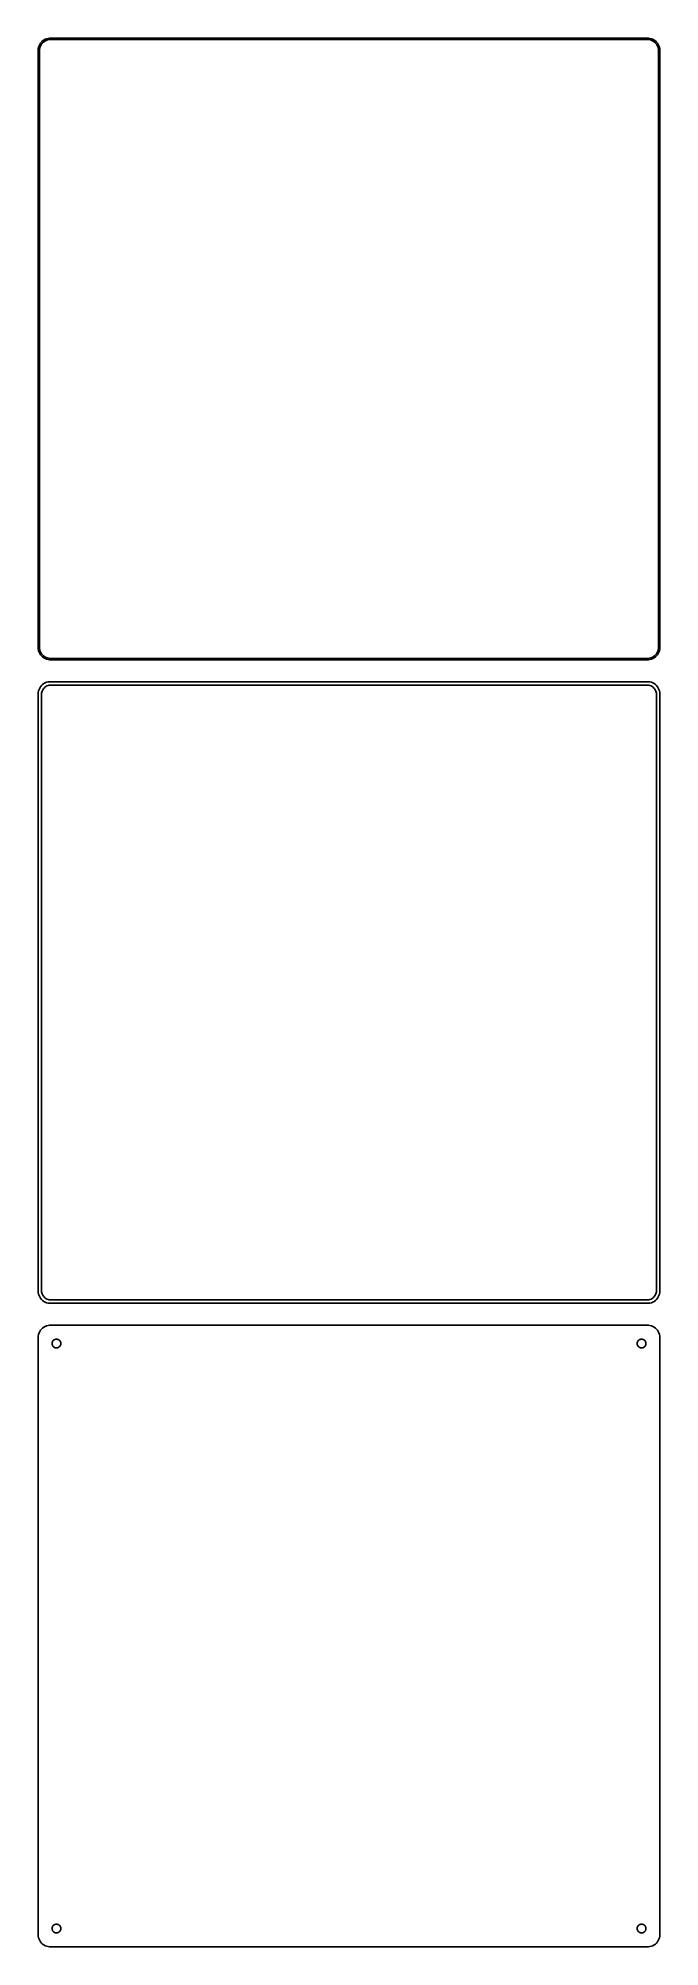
# Model space of a CAD drawing. Header units: metres. Extents: x -128 to 128, y 401 to 1183.
import ezdxf

# ---------------------------------------------------------------- set-up
doc = ezdxf.new("R2010")
doc.units = ezdxf.units.M

msp = doc.modelspace()

# ---------------------------------------------------------------- linework, layer by layer
for p, q in [((-125.687, 1182.35), (-126.145, 1181.92)), ((-125.179, 1182.72), (-125.687, 1182.35)), ((-124.629, 1183.02), (-125.179, 1182.72)), ((-124.795, 1182.26), (-124.272, 1182.55)), ((-124.045, 1183.26), (-124.629, 1183.02)), ((-124.272, 1182.55), (-123.718, 1182.77)), ((-123.437, 1183.41), (-124.045, 1183.26)), ((-123.718, 1182.77), (-123.14, 1182.92)), ((-122.814, 1183.49), (-123.437, 1183.41)), ((-123.14, 1182.92), (-122.548, 1182.99)), ((122.814, 1183.49), (-122.814, 1183.49)), ((-122.548, 1182.99), (122.548, 1182.99)), ((122.548, 1182.99), (123.14, 1182.92)), ((123.437, 1183.41), (122.814, 1183.49)), ((123.14, 1182.92), (123.718, 1182.77)), ((124.045, 1183.26), (123.437, 1183.41)), ((123.718, 1182.77), (124.272, 1182.55)), ((124.629, 1183.02), (124.045, 1183.26)), ((124.272, 1182.55), (124.795, 1182.26)), ((125.179, 1182.72), (124.629, 1183.02)), ((125.687, 1182.35), (125.179, 1182.72)), ((126.145, 1181.92), (125.687, 1182.35)), ((-127.461, 1179.13), (-127.5, 1178.5)), ((-127.5, 1178.5), (-127.5, 933.5)), ((-127.343, 1179.74), (-127.461, 1179.13)), ((-127.149, 1180.34), (-127.343, 1179.74)), ((-126.882, 1180.91), (-127.149, 1180.34)), ((-127, 1178.25), (-126.963, 1178.85)), ((-127, 933.75), (-127, 1178.25)), ((-126.963, 1178.85), (-126.851, 1179.43)), ((-126.545, 1181.44), (-126.882, 1180.91)), ((-126.851, 1179.43), (-126.666, 1180)), ((-126.666, 1180), (-126.412, 1180.54)), ((-126.145, 1181.92), (-126.545, 1181.44)), ((-126.412, 1180.54), (-126.093, 1181.04)), ((-126.093, 1181.04), (-125.713, 1181.5)), ((-125.713, 1181.5), (-125.278, 1181.91)), ((-125.278, 1181.91), (-124.795, 1182.26)), ((124.795, 1182.26), (125.278, 1181.91)), ((125.278, 1181.91), (125.713, 1181.5)), ((125.713, 1181.5), (126.093, 1181.04)), ((126.093, 1181.04), (126.412, 1180.54)), ((126.545, 1181.44), (126.145, 1181.92)), ((126.412, 1180.54), (126.666, 1180)), ((126.882, 1180.91), (126.545, 1181.44)), ((126.666, 1180), (126.851, 1179.43)), ((126.851, 1179.43), (126.963, 1178.85)), ((127.149, 1180.34), (126.882, 1180.91)), ((126.963, 1178.85), (127, 1178.25)), ((127, 1178.25), (127, 933.75)), ((127.343, 1179.74), (127.149, 1180.34)), ((127.461, 1179.13), (127.343, 1179.74)), ((127.5, 1178.5), (127.461, 1179.13)), ((127.5, 933.5), (127.5, 1178.5)), ((-127.5, 933.5), (-127.461, 932.873)), ((-127.461, 932.873), (-127.343, 932.257)), ((-127.343, 932.257), (-127.149, 931.659)), ((-126.963, 933.155), (-127, 933.75)), ((-126.851, 932.569), (-126.963, 933.155)), ((-126.666, 932.001), (-126.851, 932.569)), ((-126.412, 931.462), (-126.666, 932.001)), ((126.666, 932.001), (126.412, 931.462)), ((126.851, 932.569), (126.666, 932.001)), ((126.963, 933.155), (126.851, 932.569)), ((127, 933.75), (126.963, 933.155)), ((127.149, 931.659), (127.343, 932.257)), ((127.343, 932.257), (127.461, 932.873)), ((127.461, 932.873), (127.5, 933.5)), ((-127.149, 931.659), (-126.882, 931.091)), ((-126.882, 931.091), (-126.545, 930.561)), ((-126.545, 930.561), (-126.145, 930.077)), ((-126.093, 930.958), (-126.412, 931.462)), ((-126.145, 930.077), (-125.687, 929.647)), ((-125.713, 930.498), (-126.093, 930.958)), ((-125.278, 930.09), (-125.713, 930.498)), ((-125.687, 929.647), (-125.179, 929.278)), ((-124.795, 929.739), (-125.278, 930.09)), ((-125.179, 929.278), (-124.629, 928.976)), ((-124.272, 929.452), (-124.795, 929.739)), ((-124.629, 928.976), (-124.045, 928.745)), ((-123.718, 929.232), (-124.272, 929.452)), ((-124.045, 928.745), (-123.437, 928.589)), ((-123.14, 929.084), (-123.718, 929.232)), ((-123.437, 928.589), (-122.814, 928.51)), ((-122.548, 929.009), (-123.14, 929.084)), ((-122.814, 928.51), (122.814, 928.51)), ((122.548, 929.009), (-122.548, 929.009)), ((123.14, 929.084), (122.548, 929.009)), ((122.814, 928.51), (123.437, 928.589)), ((123.718, 929.232), (123.14, 929.084)), ((123.437, 928.589), (124.045, 928.745)), ((124.272, 929.452), (123.718, 929.232)), ((124.045, 928.745), (124.629, 928.976)), ((124.795, 929.739), (124.272, 929.452)), ((124.629, 928.976), (125.179, 929.278)), ((125.278, 930.09), (124.795, 929.739)), ((125.179, 929.278), (125.687, 929.647)), ((125.713, 930.498), (125.278, 930.09)), ((125.687, 929.647), (126.145, 930.077)), ((126.093, 930.958), (125.713, 930.498)), ((126.412, 931.462), (126.093, 930.958)), ((126.145, 930.077), (126.545, 930.561)), ((126.545, 930.561), (126.882, 931.091)), ((126.882, 931.091), (127.149, 931.659)), ((-127.149, 916.341), (-127.343, 915.743)), ((-126.882, 916.909), (-127.149, 916.341)), ((-126.545, 917.439), (-126.882, 916.909)), ((-126.145, 917.923), (-126.545, 917.439)), ((-125.687, 918.353), (-126.145, 917.923)), ((-125.848, 915.674), (-125.641, 916.114)), ((-125.179, 918.722), (-125.687, 918.353)), ((-125.641, 916.114), (-125.38, 916.524)), ((-125.38, 916.524), (-125.071, 916.899)), ((-124.629, 919.024), (-125.179, 918.722)), ((-125.071, 916.899), (-124.716, 917.231)), ((-124.716, 917.231), (-124.323, 917.517)), ((-124.045, 919.255), (-124.629, 919.024)), ((-124.323, 917.517), (-123.898, 917.751)), ((-123.437, 919.411), (-124.045, 919.255)), ((-123.898, 917.751), (-123.446, 917.93)), ((-123.446, 917.93), (-122.975, 918.051)), ((-122.814, 919.49), (-123.437, 919.411)), ((-122.975, 918.051), (-122.493, 918.112)), ((122.814, 919.49), (-122.814, 919.49)), ((-122.493, 918.112), (122.493, 918.112)), ((122.493, 918.112), (122.975, 918.051)), ((123.437, 919.411), (122.814, 919.49)), ((122.975, 918.051), (123.446, 917.93)), ((124.045, 919.255), (123.437, 919.411)), ((123.446, 917.93), (123.898, 917.751)), ((123.898, 917.751), (124.323, 917.517)), ((124.629, 919.024), (124.045, 919.255)), ((124.323, 917.517), (124.716, 917.231)), ((125.179, 918.722), (124.629, 919.024)), ((124.716, 917.231), (125.071, 916.899)), ((125.071, 916.899), (125.38, 916.524)), ((125.687, 918.353), (125.179, 918.722)), ((125.38, 916.524), (125.641, 916.114)), ((125.641, 916.114), (125.848, 915.674)), ((126.145, 917.923), (125.687, 918.353)), ((126.545, 917.439), (126.145, 917.923)), ((126.882, 916.909), (126.545, 917.439)), ((127.149, 916.341), (126.882, 916.909)), ((127.343, 915.743), (127.149, 916.341)), ((-127.461, 915.127), (-127.5, 914.5)), ((-127.5, 914.5), (-127.5, 669.5)), ((-127.343, 915.743), (-127.461, 915.127)), ((-126.119, 914.25), (-126.089, 914.735)), ((-126.119, 669.75), (-126.119, 914.25)), ((-126.089, 914.735), (-125.998, 915.212)), ((-125.998, 915.212), (-125.848, 915.674)), ((125.848, 915.674), (125.998, 915.212)), ((125.998, 915.212), (126.089, 914.735)), ((126.089, 914.735), (126.119, 914.25)), ((126.119, 914.25), (126.119, 669.75)), ((127.461, 915.127), (127.343, 915.743)), ((127.5, 914.5), (127.461, 915.127)), ((127.5, 669.5), (127.5, 914.5)), ((-127.5, 669.5), (-127.461, 668.873)), ((-127.461, 668.873), (-127.343, 668.257)), ((-127.343, 668.257), (-127.149, 667.659)), ((-127.149, 667.659), (-126.882, 667.091)), ((-126.882, 667.091), (-126.545, 666.561)), ((-126.545, 666.561), (-126.145, 666.077)), ((-126.145, 666.077), (-125.687, 665.647)), ((-126.089, 669.265), (-126.119, 669.75)), ((-125.998, 668.788), (-126.089, 669.265)), ((-125.848, 668.326), (-125.998, 668.788)), ((-125.641, 667.886), (-125.848, 668.326)), ((-125.687, 665.647), (-125.179, 665.278)), ((-125.38, 667.476), (-125.641, 667.886)), ((-125.071, 667.101), (-125.38, 667.476)), ((-124.716, 666.769), (-125.071, 667.101)), ((-124.323, 666.483), (-124.716, 666.769)), ((-123.898, 666.249), (-124.323, 666.483)), ((-123.446, 666.07), (-123.898, 666.249)), ((-122.975, 665.949), (-123.446, 666.07)), ((-122.493, 665.888), (-122.975, 665.949)), ((122.493, 665.888), (-122.493, 665.888)), ((122.975, 665.949), (122.493, 665.888)), ((123.446, 666.07), (122.975, 665.949)), ((123.898, 666.249), (123.446, 666.07)), ((124.323, 666.483), (123.898, 666.249)), ((124.716, 666.769), (124.323, 666.483)), ((125.071, 667.101), (124.716, 666.769)), ((125.38, 667.476), (125.071, 667.101)), ((125.179, 665.278), (125.687, 665.647)), ((125.641, 667.886), (125.38, 667.476)), ((125.848, 668.326), (125.641, 667.886)), ((125.687, 665.647), (126.145, 666.077)), ((125.998, 668.788), (125.848, 668.326)), ((126.089, 669.265), (125.998, 668.788)), ((126.119, 669.75), (126.089, 669.265)), ((126.145, 666.077), (126.545, 666.561)), ((126.545, 666.561), (126.882, 667.091)), ((126.882, 667.091), (127.149, 667.659)), ((127.149, 667.659), (127.343, 668.257)), ((127.343, 668.257), (127.461, 668.873)), ((127.461, 668.873), (127.5, 669.5)), ((-125.179, 665.278), (-124.629, 664.976)), ((-124.629, 664.976), (-124.045, 664.745)), ((-124.045, 664.745), (-123.437, 664.589)), ((-123.437, 664.589), (-122.814, 664.51)), ((-122.814, 664.51), (122.814, 664.51)), ((122.814, 664.51), (123.437, 664.589)), ((123.437, 664.589), (124.045, 664.745)), ((124.045, 664.745), (124.629, 664.976)), ((124.629, 664.976), (125.179, 665.278)), ((-127.461, 651.127), (-127.5, 650.5)), ((-127.5, 650.5), (-127.5, 405.5)), ((-127.343, 651.743), (-127.461, 651.127)), ((-127.149, 652.341), (-127.343, 651.743)), ((-126.882, 652.909), (-127.149, 652.341)), ((-126.545, 653.439), (-126.882, 652.909)), ((-126.145, 653.923), (-126.545, 653.439)), ((-125.687, 654.353), (-126.145, 653.923)), ((-125.179, 654.722), (-125.687, 654.353)), ((-124.629, 655.024), (-125.179, 654.722)), ((-124.045, 655.255), (-124.629, 655.024)), ((-123.437, 655.411), (-124.045, 655.255)), ((-122.814, 655.49), (-123.437, 655.411)), ((122.814, 655.49), (-122.814, 655.49)), ((123.437, 655.411), (122.814, 655.49)), ((124.045, 655.255), (123.437, 655.411)), ((124.629, 655.024), (124.045, 655.255)), ((125.179, 654.722), (124.629, 655.024)), ((125.687, 654.353), (125.179, 654.722)), ((126.145, 653.923), (125.687, 654.353)), ((126.545, 653.439), (126.145, 653.923)), ((126.882, 652.909), (126.545, 653.439)), ((127.149, 652.341), (126.882, 652.909)), ((127.343, 651.743), (127.149, 652.341)), ((127.461, 651.127), (127.343, 651.743)), ((127.5, 650.5), (127.461, 651.127)), ((127.5, 405.5), (127.5, 650.5)), ((-121.8, 648), (-121.786, 648.226)), ((-121.786, 647.774), (-121.8, 648)), ((-121.786, 648.226), (-121.743, 648.448)), ((-121.743, 647.552), (-121.786, 647.774)), ((-121.743, 648.448), (-121.674, 648.663)), ((-121.674, 647.337), (-121.743, 647.552)), ((-121.674, 648.663), (-121.577, 648.867)), ((-121.577, 647.133), (-121.674, 647.337)), ((-121.577, 648.867), (-121.456, 649.058)), ((-121.456, 646.942), (-121.577, 647.133)), ((-121.456, 649.058), (-121.312, 649.232)), ((-121.312, 646.768), (-121.456, 646.942)), ((-121.312, 649.232), (-121.147, 649.387)), ((-121.147, 646.613), (-121.312, 646.768)), ((-121.147, 649.387), (-120.964, 649.52)), ((-120.964, 646.48), (-121.147, 646.613)), ((-120.964, 649.52), (-120.766, 649.629)), ((-120.766, 646.371), (-120.964, 646.48)), ((-120.766, 649.629), (-120.556, 649.712)), ((-120.556, 646.288), (-120.766, 646.371)), ((-120.556, 649.712), (-120.337, 649.768)), ((-120.337, 646.232), (-120.556, 646.288)), ((-120.337, 649.768), (-120.113, 649.796)), ((-120.113, 646.204), (-120.337, 646.232)), ((-120.113, 649.796), (-119.887, 649.796)), ((-119.887, 646.204), (-120.113, 646.204)), ((-119.887, 649.796), (-119.663, 649.768)), ((-119.663, 646.232), (-119.887, 646.204)), ((-119.663, 649.768), (-119.444, 649.712)), ((-119.444, 646.288), (-119.663, 646.232)), ((-119.444, 649.712), (-119.234, 649.629)), ((-119.234, 646.371), (-119.444, 646.288)), ((-119.234, 649.629), (-119.036, 649.52)), ((-119.036, 646.48), (-119.234, 646.371)), ((-119.036, 649.52), (-118.853, 649.387)), ((-118.853, 646.613), (-119.036, 646.48)), ((-118.853, 649.387), (-118.688, 649.232)), ((-118.688, 646.768), (-118.853, 646.613)), ((-118.688, 649.232), (-118.544, 649.058)), ((-118.544, 646.942), (-118.688, 646.768)), ((-118.544, 649.058), (-118.423, 648.867)), ((-118.423, 647.133), (-118.544, 646.942)), ((-118.423, 648.867), (-118.326, 648.663)), ((-118.326, 647.337), (-118.423, 647.133)), ((-118.326, 648.663), (-118.257, 648.448)), ((-118.257, 647.552), (-118.326, 647.337)), ((-118.257, 648.448), (-118.214, 648.226)), ((-118.214, 647.774), (-118.257, 647.552)), ((-118.214, 648.226), (-118.2, 648)), ((-118.2, 648), (-118.214, 647.774)), ((118.2, 648), (118.214, 648.226)), ((118.214, 647.774), (118.2, 648)), ((118.214, 648.226), (118.257, 648.448)), ((118.257, 647.552), (118.214, 647.774)), ((118.257, 648.448), (118.326, 648.663)), ((118.326, 647.337), (118.257, 647.552)), ((118.326, 648.663), (118.423, 648.867)), ((118.423, 647.133), (118.326, 647.337)), ((118.423, 648.867), (118.544, 649.058)), ((118.544, 646.942), (118.423, 647.133)), ((118.544, 649.058), (118.688, 649.232)), ((118.688, 646.768), (118.544, 646.942)), ((118.688, 649.232), (118.853, 649.387)), ((118.853, 646.613), (118.688, 646.768)), ((118.853, 649.387), (119.036, 649.52)), ((119.036, 646.48), (118.853, 646.613)), ((119.036, 649.52), (119.234, 649.629)), ((119.234, 646.371), (119.036, 646.48)), ((119.234, 649.629), (119.444, 649.712)), ((119.444, 646.288), (119.234, 646.371)), ((119.444, 649.712), (119.663, 649.768)), ((119.663, 646.232), (119.444, 646.288)), ((119.663, 649.768), (119.887, 649.796)), ((119.887, 646.204), (119.663, 646.232)), ((119.887, 649.796), (120.113, 649.796)), ((120.113, 646.204), (119.887, 646.204)), ((120.113, 649.796), (120.337, 649.768)), ((120.337, 646.232), (120.113, 646.204)), ((120.337, 649.768), (120.556, 649.712)), ((120.556, 646.288), (120.337, 646.232)), ((120.556, 649.712), (120.766, 649.629)), ((120.766, 646.371), (120.556, 646.288)), ((120.766, 649.629), (120.964, 649.52)), ((120.964, 646.48), (120.766, 646.371)), ((120.964, 649.52), (121.147, 649.387)), ((121.147, 646.613), (120.964, 646.48)), ((121.147, 649.387), (121.312, 649.232)), ((121.312, 646.768), (121.147, 646.613)), ((121.312, 649.232), (121.456, 649.058)), ((121.456, 646.942), (121.312, 646.768)), ((121.456, 649.058), (121.577, 648.867)), ((121.577, 647.133), (121.456, 646.942)), ((121.577, 648.867), (121.674, 648.663)), ((121.674, 647.337), (121.577, 647.133)), ((121.674, 648.663), (121.743, 648.448)), ((121.743, 647.552), (121.674, 647.337)), ((121.743, 648.448), (121.786, 648.226)), ((121.786, 647.774), (121.743, 647.552)), ((121.786, 648.226), (121.8, 648)), ((121.8, 648), (121.786, 647.774)), ((-121.8, 408), (-121.786, 408.226)), ((-121.786, 407.774), (-121.8, 408)), ((-121.786, 408.226), (-121.743, 408.448)), ((-121.743, 407.552), (-121.786, 407.774)), ((-121.743, 408.448), (-121.674, 408.663)), ((-121.674, 407.337), (-121.743, 407.552)), ((-121.674, 408.663), (-121.577, 408.867)), ((-121.577, 407.133), (-121.674, 407.337)), ((-121.577, 408.867), (-121.456, 409.058)), ((-121.456, 409.058), (-121.312, 409.232)), ((-121.312, 409.232), (-121.147, 409.387)), ((-121.147, 409.387), (-120.964, 409.52)), ((-120.964, 409.52), (-120.766, 409.629)), ((-120.766, 409.629), (-120.556, 409.712)), ((-120.556, 409.712), (-120.337, 409.768)), ((-120.337, 409.768), (-120.113, 409.796)), ((-120.113, 409.796), (-119.887, 409.796)), ((-119.887, 409.796), (-119.663, 409.768)), ((-119.663, 409.768), (-119.444, 409.712)), ((-119.444, 409.712), (-119.234, 409.629)), ((-119.234, 409.629), (-119.036, 409.52)), ((-119.036, 409.52), (-118.853, 409.387)), ((-118.853, 409.387), (-118.688, 409.232)), ((-118.688, 409.232), (-118.544, 409.058)), ((-118.544, 409.058), (-118.423, 408.867)), ((-118.423, 408.867), (-118.326, 408.663)), ((-118.326, 407.337), (-118.423, 407.133)), ((-118.326, 408.663), (-118.257, 408.448)), ((-118.257, 407.552), (-118.326, 407.337)), ((-118.257, 408.448), (-118.214, 408.226)), ((-118.214, 407.774), (-118.257, 407.552)), ((-118.214, 408.226), (-118.2, 408)), ((-118.2, 408), (-118.214, 407.774)), ((118.2, 408), (118.214, 408.226)), ((118.214, 407.774), (118.2, 408)), ((118.214, 408.226), (118.257, 408.448)), ((118.257, 407.552), (118.214, 407.774)), ((118.257, 408.448), (118.326, 408.663)), ((118.326, 407.337), (118.257, 407.552)), ((118.326, 408.663), (118.423, 408.867)), ((118.423, 407.133), (118.326, 407.337)), ((118.423, 408.867), (118.544, 409.058)), ((118.544, 409.058), (118.688, 409.232)), ((118.688, 409.232), (118.853, 409.387)), ((118.853, 409.387), (119.036, 409.52)), ((119.036, 409.52), (119.234, 409.629)), ((119.234, 409.629), (119.444, 409.712)), ((119.444, 409.712), (119.663, 409.768)), ((119.663, 409.768), (119.887, 409.796)), ((119.887, 409.796), (120.113, 409.796)), ((120.113, 409.796), (120.337, 409.768)), ((120.337, 409.768), (120.556, 409.712)), ((120.556, 409.712), (120.766, 409.629)), ((120.766, 409.629), (120.964, 409.52)), ((120.964, 409.52), (121.147, 409.387)), ((121.147, 409.387), (121.312, 409.232)), ((121.312, 409.232), (121.456, 409.058)), ((121.456, 409.058), (121.577, 408.867)), ((121.577, 408.867), (121.674, 408.663)), ((121.674, 407.337), (121.577, 407.133)), ((121.674, 408.663), (121.743, 408.448)), ((121.743, 407.552), (121.674, 407.337)), ((121.743, 408.448), (121.786, 408.226)), ((121.786, 407.774), (121.743, 407.552)), ((121.786, 408.226), (121.8, 408)), ((121.8, 408), (121.786, 407.774)), ((-127.5, 405.5), (-127.461, 404.873)), ((-127.461, 404.873), (-127.343, 404.257)), ((-127.343, 404.257), (-127.149, 403.659)), ((-127.149, 403.659), (-126.882, 403.091)), ((-126.882, 403.091), (-126.545, 402.561)), ((-126.545, 402.561), (-126.145, 402.077)), ((-126.145, 402.077), (-125.687, 401.647)), ((-125.687, 401.647), (-125.179, 401.278)), ((-125.179, 401.278), (-124.629, 400.976)), ((-124.629, 400.976), (-124.045, 400.745)), ((-124.045, 400.745), (-123.437, 400.589)), ((-123.437, 400.589), (-122.814, 400.51)), ((-122.814, 400.51), (122.814, 400.51)), ((-121.456, 406.942), (-121.577, 407.133)), ((-121.312, 406.768), (-121.456, 406.942)), ((-121.147, 406.613), (-121.312, 406.768)), ((-120.964, 406.48), (-121.147, 406.613)), ((-120.766, 406.371), (-120.964, 406.48)), ((-120.556, 406.288), (-120.766, 406.371)), ((-120.337, 406.232), (-120.556, 406.288)), ((-120.113, 406.204), (-120.337, 406.232)), ((-119.887, 406.204), (-120.113, 406.204)), ((-119.663, 406.232), (-119.887, 406.204)), ((-119.444, 406.288), (-119.663, 406.232)), ((-119.234, 406.371), (-119.444, 406.288)), ((-119.036, 406.48), (-119.234, 406.371)), ((-118.853, 406.613), (-119.036, 406.48)), ((-118.688, 406.768), (-118.853, 406.613)), ((-118.544, 406.942), (-118.688, 406.768)), ((-118.423, 407.133), (-118.544, 406.942)), ((118.544, 406.942), (118.423, 407.133)), ((118.688, 406.768), (118.544, 406.942)), ((118.853, 406.613), (118.688, 406.768)), ((119.036, 406.48), (118.853, 406.613)), ((119.234, 406.371), (119.036, 406.48)), ((119.444, 406.288), (119.234, 406.371)), ((119.663, 406.232), (119.444, 406.288)), ((119.887, 406.204), (119.663, 406.232)), ((120.113, 406.204), (119.887, 406.204)), ((120.337, 406.232), (120.113, 406.204)), ((120.556, 406.288), (120.337, 406.232)), ((120.766, 406.371), (120.556, 406.288)), ((120.964, 406.48), (120.766, 406.371)), ((121.147, 406.613), (120.964, 406.48)), ((121.312, 406.768), (121.147, 406.613)), ((121.456, 406.942), (121.312, 406.768)), ((121.577, 407.133), (121.456, 406.942)), ((122.814, 400.51), (123.437, 400.589)), ((123.437, 400.589), (124.045, 400.745)), ((124.045, 400.745), (124.629, 400.976)), ((124.629, 400.976), (125.179, 401.278)), ((125.179, 401.278), (125.687, 401.647)), ((125.687, 401.647), (126.145, 402.077)), ((126.145, 402.077), (126.545, 402.561)), ((126.545, 402.561), (126.882, 403.091)), ((126.882, 403.091), (127.149, 403.659)), ((127.149, 403.659), (127.343, 404.257)), ((127.343, 404.257), (127.461, 404.873)), ((127.461, 404.873), (127.5, 405.5))]:
    msp.add_line(p, q)

doc.saveas('drawing.dxf')
